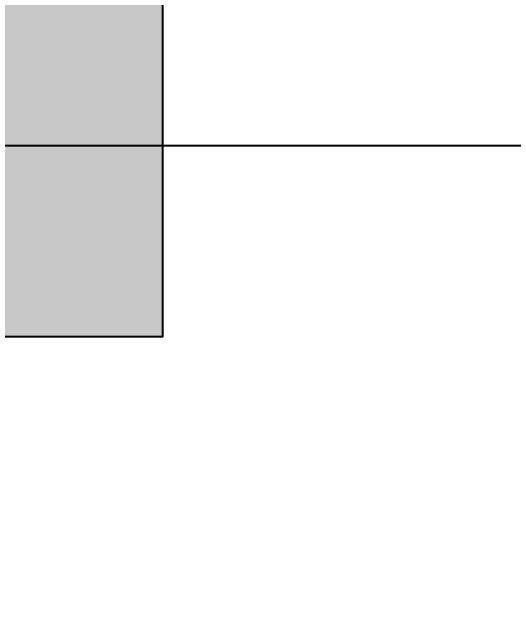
# Model space of a CAD drawing. Header units: inches. Extents: x -4597 to 93300, y -11124 to 5932.
# Drawn here: x -286.42 to -268.06, y -9127.19 to -9104.91 of the extents above; entities that cross this region are included whole.
import ezdxf

# ---------------------------------------------------------------- set-up
doc = ezdxf.new("R2010")
doc.units = ezdxf.units.IN
doc.header["$LTSCALE"] = 0.5
doc.header["$MEASUREMENT"] = 0
doc.header["$PDMODE"] = 66
doc.layers.add('hatch', color=9, linetype='Continuous', lineweight=0)
doc.layers.add('Toilet', color=7, linetype='Continuous', lineweight=25)
doc.styles.get("Standard").update_dxf_attribs({"font": 'arial.ttf'})
doc.dimstyles.new('S8', dxfattribs={"dimtxt": 5, "dimasz": 1, "dimexe": 6, "dimexo": 18, "dimgap": 1.9375, "dimtad": 1, "dimdec": 0, "dimzin": 3, "dimdsep": 46, "dimlunit": 4, "dimtxsty": 'Standard', "dimblk": 'dot 2', "dimcen": 12, "dimse1": 1, "dimse2": 1, "dimclrd": 1, "dimclre": 1, "dimclrt": 256, "dimadec": 0, "dimazin": 0, "dimtfac": 0.75, "dimtdec": 0, "dimtix": 1, "dimtmove": 1, "dimatfit": 3, "dimldrblk": 'DOT', "dimfxl": 1, "dimtolj": 1, "dimtzin": 0, "dimlwd": 9, "dimlwe": 9, "dimarcsym": 0})

# ---------------------------------------------------------------- blocks, each defined once
blk = doc.blocks.new('_Dot')
at = {"color": 0, "linetype": 'ByBlock', "lineweight": -2}
blk.add_line((-0.5, 0), (-1, 0), dxfattribs=at)
at = {"color": 0, "linetype": 'ByBlock', "const_width": 0.5}
blk.add_lwpolyline([(-0.25, 0, 1), (0.25, 0, 1)], format="xyb", close=True, dxfattribs=at)
blk = doc.blocks.new('dot1')
at = {"layer": 'hatch'}
h = blk.add_hatch(color=256, dxfattribs=at)
edge = h.paths.add_edge_path()
edge.add_arc((0, 0), 1, 0, 360)
for p, q in [((0, 3), (0, -3)), ((3, 0), (-3, 0))]:
    blk.add_line(p, q, dxfattribs=at)
blk.add_circle((0, 0), 1, dxfattribs=at)
blk = doc.blocks.new('dot 2')
at = {"layer": 'hatch', "xscale": 0.5, "yscale": 0.5, "zscale": 0.5}
blk.add_blockref('dot1', (0, 0), dxfattribs=at)
blk = doc.blocks.new('*D460')
at = {"layer": 'Defpoints', "color": 0, "transparency": 16777216}
for p in [(-280.914, -9102.797), (-247.196, -9102.797), (-280.914, -9116.797)]:
    blk.add_point(p, dxfattribs=at)
at = {"layer": 'Toilet', "color": 1, "lineweight": 9, "transparency": 16777216}
for p, q in [((-247.196, -9101.797), (-247.196, -9100.797)), ((-247.196, -9116.797), (-247.196, -9102.797)), ((-247.196, -9117.797), (-247.196, -9118.797))]:
    blk.add_line(p, q, dxfattribs=at)
for p, rotation in [((-247.196, -9102.797), 270), ((-247.196, -9116.797), 90)]:
    blk.add_blockref('dot 2', p, dxfattribs=dict(at, rotation=rotation))
at = {"layer": 'Toilet', "transparency": 16777216, "insert": (-251.644, -9109.797), "char_height": 5, "attachment_point": 5, "rotation": 90}
blk.add_mtext('\\A1;1\'-2"', dxfattribs=at)
blk = doc.blocks.new('*D463')
at = {"layer": 'Defpoints', "color": 0, "transparency": 16777216}
for p in [(-404.697, -9016.797), (-280.914, -9109.797), (-234.321, -9109.797)]:
    blk.add_point(p, dxfattribs=at)
at = {"layer": 'Toilet', "color": 1, "lineweight": 9, "transparency": 16777216}
blk.add_line((-234.321, -9017.797), (-234.321, -9108.797), dxfattribs=at)
for p, rotation in [((-234.321, -9016.797), 90), ((-234.321, -9109.797), 270)]:
    blk.add_blockref('dot 2', p, dxfattribs=dict(at, rotation=rotation))
at = {"layer": 'Toilet', "transparency": 16777216, "insert": (-238.811, -9063.297), "char_height": 5, "attachment_point": 5, "rotation": 90}
blk.add_mtext('\\A1;7\'-9"', dxfattribs=at)
blk = doc.blocks.new('*D464')
at = {"layer": 'Defpoints', "color": 0, "transparency": 16777216}
for p in [(-280.914, -9109.797), (-274.757, -9248.797), (-234.321, -9248.797)]:
    blk.add_point(p, dxfattribs=at)
at = {"layer": 'Toilet', "color": 1, "lineweight": 9, "transparency": 16777216}
blk.add_line((-234.321, -9110.797), (-234.321, -9247.797), dxfattribs=at)
for p, rotation in [((-234.321, -9109.797), 90), ((-234.321, -9248.797), 270)]:
    blk.add_blockref('dot 2', p, dxfattribs=dict(at, rotation=rotation))
at = {"layer": 'Toilet', "transparency": 16777216, "insert": (-238.768, -9179.297), "char_height": 5, "attachment_point": 5, "rotation": 90}
blk.add_mtext('\\A1;11\'-7"', dxfattribs=at)
blk = doc.blocks.new('*D467')
at = {"layer": 'Defpoints', "color": 0, "transparency": 16777216}
for p in [(-404.697, -9009.797), (-219.662, -9009.797), (-264.055, -9497.404)]:
    blk.add_point(p, dxfattribs=at)
at = {"layer": 'Toilet', "color": 1, "lineweight": 9, "transparency": 16777216}
blk.add_line((-219.662, -9496.404), (-219.662, -9010.797), dxfattribs=at)
for p, rotation in [((-219.662, -9009.797), 90), ((-219.662, -9497.404), 270)]:
    blk.add_blockref('dot 2', p, dxfattribs=dict(at, rotation=rotation))
at = {"layer": 'Toilet', "transparency": 16777216, "insert": (-224.152, -9253.6), "char_height": 5, "attachment_point": 5, "rotation": 90}
blk.add_mtext('\\A1;40\'-8"', dxfattribs=at)

msp = doc.modelspace()

# ---------------------------------------------------------------- hatches: boundary and pattern name
at = {"layer": 'Toilet'}
msp.add_hatch(color=1, dxfattribs=at).paths.add_polyline_path([(-280.914, -9102.797), (-294.914, -9102.797), (-294.914, -9116.797), (-280.914, -9116.797)])

# ---------------------------------------------------------------- linework, layer by layer
msp.add_line((-635.02, -9109.797), (-205.67, -9109.797), dxfattribs=at)
msp.add_lwpolyline([(-294.914, -9102.797), (-280.914, -9102.797), (-280.914, -9116.797), (-294.914, -9116.797)], close=True, dxfattribs=at)
msp.add_lwpolyline([(-294.914, -9102.797), (-280.914, -9102.797), (-280.914, -9116.797), (-294.914, -9116.797)], close=True, dxfattribs=at)

# ---------------------------------------------------------------- dimensions: what is measured, and where the dimension line sits
for base, p1, p2, picture, middle in [((-219.662, -9009.797), (-264.055, -9497.404), (-404.697, -9009.797), '*D467', (-224.152, -9253.6)), ((-234.321, -9109.797), (-404.697, -9016.797), (-280.914, -9109.797), '*D463', (-238.811, -9063.297)), ((-247.196, -9102.797), (-280.914, -9116.797), (-280.914, -9102.797), '*D460', (-251.644, -9109.797)), ((-234.321, -9248.797), (-280.914, -9109.797), (-274.757, -9248.797), '*D464', (-238.768, -9179.297))]:
    dim = msp.add_linear_dim(base=base, p1=p1, p2=p2, angle=90, dimstyle='S8', override={"dimfxl": 2, "dimfxlon": 1, "dimarcsym": 1}, dxfattribs=at)
    dim.commit()
    dim.dimension.update_dxf_attribs({"geometry": picture, "text_midpoint": middle})
msp.add_linear_dim(base=(-247.196, -9116.797), p1=(-274.757, -9241.797), p2=(-280.914, -9116.797), angle=90, dimstyle='S8', override={"dimfxl": 2, "dimfxlon": 1, "dimarcsym": 1}, dxfattribs=at).render()

doc.saveas('drawing.dxf')
